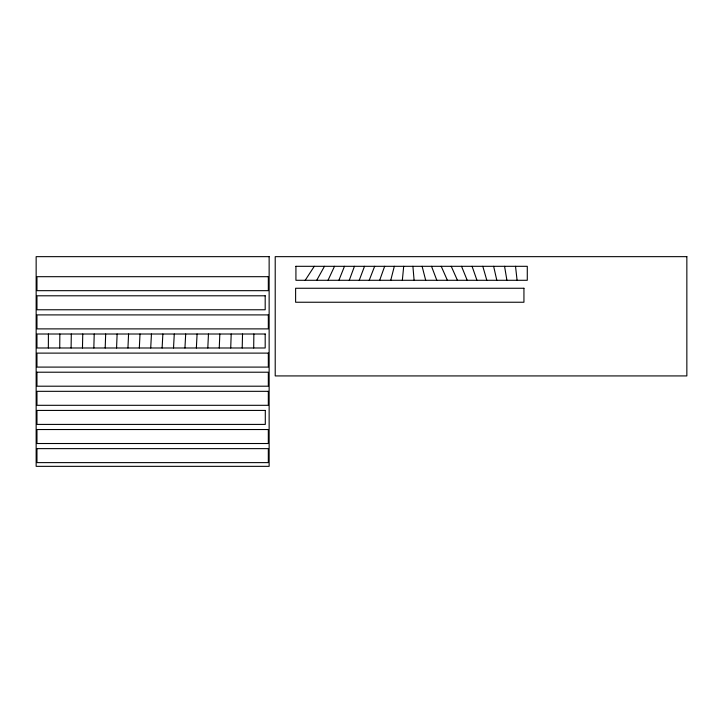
<?xml version="1.0" encoding="UTF-8"?>
<svg xmlns="http://www.w3.org/2000/svg" width="723" height="723" viewBox="0 0 723 723"><rect width="100%" height="100%" fill="white"/><g stroke="black" fill="none" stroke-linecap="round" stroke-linejoin="round"><path stroke-width="1.08" d="M48.351 347.989L48.405 334.008M59.729 347.989L59.846 334.008M253.692 347.989L253.863 334.008M71.098 347.989L71.297 334.008M82.467 347.989L82.756 334.008M242.205 347.989L242.53 334.008M93.836 347.989L94.216 334.008M105.197 347.989L105.666 334.008M230.727 347.989L231.188 334.008M116.575 347.989L117.117 334.008M219.259 347.989L219.828 334.008M127.944 347.989L128.567 334.008M207.808 347.989L208.459 334.008M139.331 347.989L140.009 334.008M196.367 347.989L197.081 334.008M150.718 347.989L151.441 334.008M162.115 347.989L162.865 334.008M173.52 347.989L174.279 334.008M184.943 347.989L185.684 334.008M402.34 280.289L403.696 266.308M390.745 280.289L394.324 266.308M379.665 280.289L384.645 266.308M349.272 280.289L354.433 266.308M359.241 280.289L364.509 266.308M369.218 280.289L374.65 266.308M338.897 280.289L344.464 266.308M328.016 280.289L334.523 266.308M316.719 280.289L324.464 266.308M305.205 280.289L314.279 266.308M451.233 266.308L457.424 280.289M441.22 266.308L447.374 280.289M461.527 266.308L467.203 280.289M431.523 266.308L436.819 280.289M472.065 266.308L476.954 280.289M482.792 266.308L486.814 280.289M422.115 266.308L425.684 280.289M493.637 266.308L496.809 280.289M504.564 266.308L506.913 280.289M515.526 266.308L517.081 280.289M412.905 266.308L414.098 280.289M36.963 448.631L36.963 462.621L268.323 462.621L268.323 448.64L36.963 448.631M36.963 372.209L36.963 386.199L268.323 386.199L268.323 372.218L36.963 372.209M265.187 334.008L265.187 347.989L36.963 347.989L36.963 334.008L265.187 334.008M295.924 266.308L295.924 280.289L527.284 280.289L527.284 266.308L295.924 266.308M269.137 256.656L36.15 256.656L36.15 466.344L269.137 466.344L269.137 256.656M686.85 256.656L275.21 256.656L275.21 375.924L686.85 375.924L686.85 256.656M268.323 276.692L36.963 276.692L36.963 290.673L268.323 290.673L268.323 276.692M523.94 288.26L295.617 288.26L295.617 302.241L523.94 302.241L523.94 288.26M265.187 295.797L36.963 295.797L36.963 309.769L265.187 309.769L265.187 295.797M268.323 314.903L36.963 314.903L36.963 328.884L268.323 328.884L268.323 314.903M268.323 353.113L36.963 353.113L36.963 367.094L268.323 367.094L268.323 353.113M268.323 391.324L36.963 391.324L36.963 405.305L268.323 405.305L268.323 391.324M265.296 410.429L36.963 410.429L36.963 424.41L265.296 424.41L265.296 410.429M268.323 429.534L36.963 429.534L36.963 443.515L268.323 443.515L268.323 429.534"/></g></svg>
